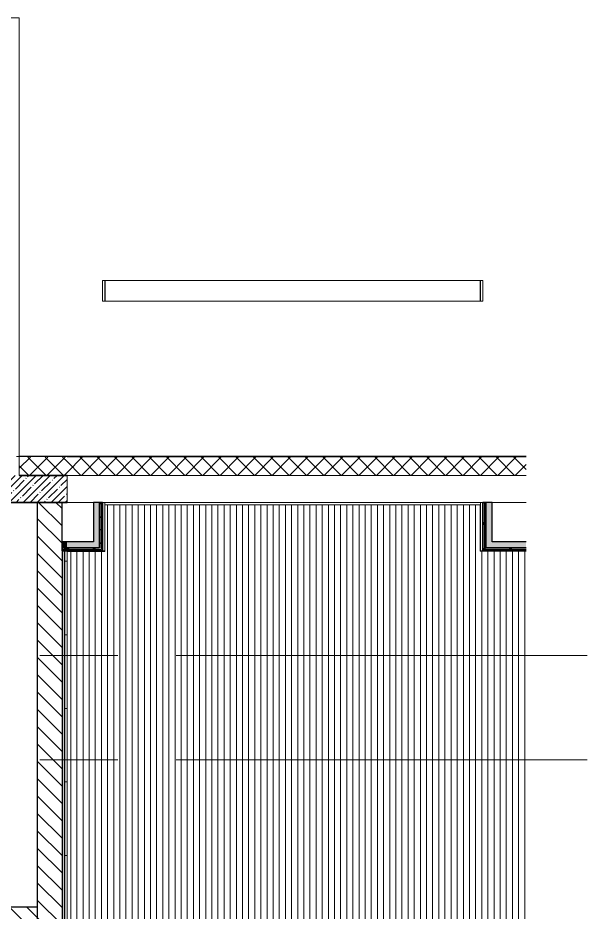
# Model space of a CAD drawing. Header units: millimetres. Extents: x -4196 to 190310, y -8553 to 29000.
# Drawn here: x 33850 to 38490, y 20059 to 27350 of the extents above; entities that cross this region are included whole.
import ezdxf

# ---------------------------------------------------------------- set-up
doc = ezdxf.new("R2010")
doc.units = ezdxf.units.MM
doc.linetypes.add('Осевая', pattern=[3175, 635, -476.25, 1587.5, -476.25])
for name, color, linetype, lineweight in [('A-CLNG', 7, 'Continuous', 9), ('A-CLNG-PATT', 7, 'Continuous', 9), ('A-FLOR-PATT', 7, 'Continuous', 9), ('A-WALL', 7, 'Continuous', 9), ('I-WALL', 7, 'Continuous', 9), ('Оси', 7, 'Continuous', 9), ('Оси-2', 7, 'Осевая', 9)]:
    doc.layers.add(name, color=color, linetype=linetype, lineweight=lineweight)
for name, color, linetype, lineweight, true_color in [('A-WALL-1', 7, 'Continuous', 35, 0x3c3c3c), ('A-WALL-2', 7, 'Continuous', 25, 0x3c3c3c), ('A-WALL-3', 7, 'Continuous', 13, 0x3c3c3c), ('A-WALL-FNSH-1', 7, 'Continuous', 9, 0x3c3c3c), ('A-WALL-FNSH-2', 7, 'Continuous', 13, 0x3c3c3c)]:
    doc.layers.add(name, color=color, linetype=linetype, lineweight=lineweight, true_color=true_color)
pattern_1 = [(135, (0, 0), (-70.71068, -70.71068), [])]
pattern_2 = [(45, (0, 0), (-70.71068, 70.71068), []), (135, (0, 0), (-70.71068, -70.71068), [])]
pattern_3 = [(0, (0, 0), (121.92, 30.48), [10.058, -81.382, 10.058, -81.382, -487.68]), (0, (0, 0), (121.92, 30.48), [-182.88, 10.058, -172.822, 10.058, -81.382, -213.36]), (0, (0, 0), (121.92, 30.48), [-457.2, 10.058, -50.902, 10.058, -142.342]), (120, (45.72, 15.24), (-87.356454, 90.345817), [10.058, -81.382, 10.058, -81.382, -487.68]), (120, (45.72, 15.24), (-87.356454, 90.345817), [-182.88, 10.058, -172.822, 10.058, -81.382, -213.36]), (120, (45.72, 15.24), (-87.356454, 90.345817), [-457.2, 10.058, -50.902, 10.058, -142.342]), (240, (60.96, 76.2), (-34.563546, -120.825817), [10.058, -81.382, 10.058, -81.382, -487.68]), (240, (60.96, 76.2), (-34.563546, -120.825817), [-182.88, 10.058, -172.822, 10.058, -81.382, -213.36]), (240, (60.96, 76.2), (-34.563546, -120.825817), [-457.2, 10.058, -50.902, 10.058, -142.342])]
pattern_4 = [(45, (0, 0), (-106.066, 106.066), []), (135, (0, 0), (-106.066, -106.066), [])]

msp = doc.modelspace()

# ---------------------------------------------------------------- hatches: boundary and pattern name
at = {"layer": 'A-CLNG-PATT'}
h = msp.add_hatch(dxfattribs=at)
h.set_pattern_fill('FP_83', color=256, style=0, pattern_type=2)
h.set_pattern_definition([(90, (14981, 17631.64), (-50, 3e-15), [])])
h.paths.add_polyline_path([(28707.9, 7920), (33010, 7920), (33010, 13760), (28060, 13760), (28060, 10880), (22570, 10880), (22570, 11880), (20281, 11880), (20281, 7920), (20494.8, 7920), (20494.7, 7956.4), (20630, 7920), (27381.6, 7920)])
h.paths.add_polyline_path([(33610, 7920), (37991.9, 7920), (37991.9, 10680), (37970, 10680), (37970, 11220), (37991.9, 11220), (37991.9, 23003), (37619, 23004), (37619, 23380), (34560, 23380), (34560, 23000), (34250.8, 23000), (34250.8, 18475.5), (34230, 18475.5), (34230, 13760), (33610, 13760), (33610, 8020.1)])
msp.add_hatch(color=256, dxfattribs=at).paths.add_polyline_path([(37619, 23003), (37620, 23004), (37619, 23004)])
at = {"layer": 'A-FLOR-PATT'}
h = msp.add_hatch(dxfattribs=at)
h.set_pattern_fill('FP_81', color=256, style=0, pattern_type=2)
h.set_pattern_definition([(0, (27309.74, 15720), (0, 600), []), (90, (27309.74, 15720), (-600, 4e-14), [])])
h.paths.add_polyline_path([(34230, 18475.5), (34250.8, 18475.5), (34250.8, 18650), (34230, 18650), (34230, 18513.3)])
h.paths.add_polyline_path([(34230, 18740), (34250.8, 18740), (34250.8, 19657.7), (34230, 19658.9), (34230, 18846.2)])
h.paths.add_polyline_path([(34250.8, 19747.7), (34250.8, 23000), (34560, 23000), (34560, 23004), (34230, 23003), (34230, 19748.9)])
h.paths.add_polyline_path([(37991.9, 23003), (37991.9, 23004), (37620, 23003)])
at = {"layer": 'A-WALL'}
h = msp.add_hatch(dxfattribs=at)
h.set_pattern_fill('FP_6', color=256, style=0, pattern_type=2)
h.set_pattern_definition(pattern_2)
h.paths.add_polyline_path([(34250.8, 23620), (34250.8, 23769.7), (33860, 23769.4), (33860, 23620), (34245.7, 23620)])
h = msp.add_hatch(dxfattribs=at)
h.set_pattern_fill('FP_6', color=256, style=0, pattern_type=2)
h.set_pattern_definition(pattern_2)
h.paths.add_polyline_path([(37619, 23619.7), (37991.9, 23620), (37991.9, 23769.7), (34250.8, 23769.7), (34250.8, 23619.7), (35339.3, 23619.7)])
at = {"layer": 'I-WALL'}
h = msp.add_hatch(dxfattribs=at)
h.set_pattern_fill('FP_1', color=256, style=0, pattern_type=2)
h.set_pattern_definition([(45, (0, 0), (-57.02463, 57.02463), []), (45, (57.025, 0), (-57.02463, 57.02463), [100.806, -20.161, 3.353, -16.808])])
h.paths.add_polyline_path([(34013.1, 23400), (34250.8, 23400), (34250.8, 23620), (33610, 23619.7), (33610, 23400), (34010, 23400)])
h = msp.add_hatch(dxfattribs=at)
h.set_pattern_fill('FP_19', color=256, style=0, pattern_type=2)
h.set_pattern_definition(pattern_1)
h.paths.add_polyline_path([(34210, 18475.5), (34210, 18650), (34010, 18650), (34010, 18475.5), (34013.1, 18475.5)])
h.paths.add_polyline_path([(34013.1, 19750), (34210, 19750), (34210, 23400), (34010, 23400), (34010, 19750)])
for points in [[(34465, 23079), (34515, 23079), (34515, 23400), (34465, 23400), (34465, 23118.6)], [(37665, 23029), (37715, 23029), (37715, 23400), (37665, 23400), (37665, 23176.7)], [(34230, 23029), (34250.8, 23029), (34250.8, 23079), (34210, 23079), (34210, 23029)], [(34465, 23029), (34515, 23029), (34515, 23079), (34250.8, 23079), (34250.8, 23029)], [(37991.9, 23029), (37991.9, 23079), (37715, 23079), (37715, 23029)]]:
    msp.add_hatch(color=256, dxfattribs=at).paths.add_polyline_path(points)
h = msp.add_hatch(dxfattribs=at)
h.set_pattern_fill('FP_88', color=256, style=0, pattern_type=2)
h.set_pattern_definition(pattern_4)
h.paths.add_polyline_path([(34515, 23029), (34527.5, 23029.6), (34527.5, 23400), (34515, 23400), (34515, 23079)])
h = msp.add_hatch(dxfattribs=at)
h.set_pattern_fill('FP_88', color=256, style=0, pattern_type=2)
h.set_pattern_definition(pattern_4)
h.paths.add_polyline_path([(34540, 23016.5), (34540, 23400), (34527.5, 23400), (34527.5, 23016.5)])
h = msp.add_hatch(dxfattribs=at)
h.set_pattern_fill('FP_88', color=256, style=0, pattern_type=2)
h.set_pattern_definition(pattern_4)
h.paths.add_polyline_path([(37640, 23004), (37652.5, 23004), (37652.5, 23400), (37640, 23400), (37640, 23024)])
h = msp.add_hatch(dxfattribs=at)
h.set_pattern_fill('FP_88', color=256, style=0, pattern_type=2)
h.set_pattern_definition(pattern_4)
h.paths.add_polyline_path([(37665, 23016.5), (37665, 23400), (37652.5, 23400), (37652.5, 23016.5)])
h = msp.add_hatch(dxfattribs=at)
h.set_pattern_fill('FP_88', color=256, style=0, pattern_type=2)
h.set_pattern_definition(pattern_4)
h.paths.add_polyline_path([(34210, 23016.5), (34250.8, 23016.5), (34250.8, 23029), (34210, 23029)])
h = msp.add_hatch(dxfattribs=at)
h.set_pattern_fill('FP_88', color=256, style=0, pattern_type=2)
h.set_pattern_definition(pattern_4)
h.paths.add_polyline_path([(34230, 23004), (34250.8, 23016.5), (34210, 23016.5), (34210, 23004)])
h = msp.add_hatch(dxfattribs=at)
h.set_pattern_fill('FP_80', color=256, style=0, pattern_type=2)
h.set_pattern_definition(pattern_3)
h.paths.add_polyline_path([(34230, 18475.5), (34230, 18650), (34210, 18650), (34210, 18475.5)])
h.paths.add_polyline_path([(34210, 19750), (34230, 19750), (34230, 23004), (34210, 23004), (34210, 21011.4)])
h = msp.add_hatch(dxfattribs=at)
h.set_pattern_fill('FP_80', color=256, style=0, pattern_type=2)
h.set_pattern_definition(pattern_3)
h.paths.add_polyline_path([(34230, 23004), (34250.8, 23004), (34250.8, 23016.5), (34230, 23004)])
h = msp.add_hatch(dxfattribs=at)
h.set_pattern_fill('FP_88', color=256, style=0, pattern_type=2)
h.set_pattern_definition(pattern_4)
h.paths.add_polyline_path([(34465, 23016.5), (34527.5, 23016.5), (34527.5, 23029), (34250.8, 23029), (34250.8, 23016.5), (34431.6, 23016.5)])
h = msp.add_hatch(dxfattribs=at)
h.set_pattern_fill('FP_88', color=256, style=0, pattern_type=2)
h.set_pattern_definition(pattern_4)
h.paths.add_polyline_path([(34515, 23004), (34540, 23004), (34540, 23016.5), (34250.8, 23016.5), (34250.8, 23004), (34465, 23004)])
h = msp.add_hatch(dxfattribs=at)
h.set_pattern_fill('FP_88', color=256, style=0, pattern_type=2)
h.set_pattern_definition(pattern_4)
h.paths.add_polyline_path([(37726.7, 23004), (37991.9, 23004), (37991.9, 23016.5), (37652.5, 23016.5), (37652.9, 23004), (37715, 23004)])
h = msp.add_hatch(dxfattribs=at)
h.set_pattern_fill('FP_88', color=256, style=0, pattern_type=2)
h.set_pattern_definition(pattern_4)
h.paths.add_polyline_path([(37715, 23016.5), (37991.9, 23016.5), (37991.9, 23029), (37665, 23029), (37665.4, 23016.5)])
h = msp.add_hatch(dxfattribs=at)
h.set_pattern_fill('FP_19', color=256, style=0, pattern_type=2)
h.set_pattern_definition(pattern_1)
h.paths.add_polyline_path([(33389, 19900), (34010, 19900), (34010, 20100), (28760, 20100), (28760, 19900), (32989, 19900)])

# ---------------------------------------------------------------- linework, layer by layer
at = {"layer": 'A-CLNG'}
for p, q in [((37619, 25208), (34560, 25208)), ((34561.4, 25208), (34561.4, 25040.3)), ((37619, 25040.3), (37619, 25208)), ((34560, 25040.3), (37619, 25040.3)), ((37619, 23380), (34560, 23380)), ((37619, 23003), (37619, 23380)), ((34560, 23000), (34250.8, 23000)), ((34250.8, 23000), (34250.8, 18475.5)), ((34560, 23004), (34560, 23000)), ((37991.9, 23003), (37619, 23003))]:
    msp.add_line(p, q, dxfattribs=at)
at = {"layer": 'A-WALL'}
for p, q in [((33860, 23777.7), (33860, 23772.7)), ((37991.9, 23769.7), (34250.8, 23769.7)), ((34527.5, 23016.5), (34527.5, 23400)), ((37652.5, 23016.5), (37652.5, 23400)), ((34527.5, 23016.5), (34210, 23016.5)), ((37991.9, 23016.5), (37652.5, 23016.5))]:
    msp.add_line(p, q, dxfattribs=at)
at = {"layer": 'A-WALL-1'}
for p, q in [((34250.8, 23620), (33860, 23620)), ((33610, 23400), (34250.8, 23400)), ((34540, 23400), (34515, 23400)), ((34515, 23029), (34515, 23400)), ((34540, 23004), (34540, 23400)), ((37640, 23400), (37640, 23004)), ((37665, 23400), (37640, 23400)), ((37665, 23029), (37665, 23400)), ((34210, 23004), (34210, 23029)), ((34515, 23029), (34210, 23029)), ((34540, 23004), (34210, 23004)), ((37640, 23004), (37991.9, 23004)), ((37991.9, 23029), (37665, 23029))]:
    msp.add_line(p, q, dxfattribs=at)
at = {"layer": 'A-WALL-2'}
for p, q in [((34010, 19750), (34010, 23400)), ((34210, 23029), (34210, 23400)), ((34465, 23400), (34465, 23079)), ((34515, 23400), (34465, 23400)), ((37715, 23400), (37665, 23400)), ((37715, 23079), (37715, 23400)), ((34465, 23079), (34210, 23079)), ((37991.9, 23079), (37715, 23079)), ((34210, 23004), (34210, 19750)), ((34230, 23024), (34230, 19750)), ((34230, 23024), (34250.8, 23024)), ((34010, 20100), (33610, 20100))]:
    msp.add_line(p, q, dxfattribs=at)
at = {"layer": 'A-WALL-3'}
for p, q in [((33860, 23769.7), (33860, 23620)), ((37991.9, 23619.7), (34250.8, 23619.7))]:
    msp.add_line(p, q, dxfattribs=at)
at = {"layer": 'A-WALL-FNSH-1'}
for p, q in [((33860, 27350), (19610.3, 27350)), ((33860, 27350), (33860, 23777.7)), ((33860, 23777.7), (37991.9, 23777.7))]:
    msp.add_line(p, q, dxfattribs=at)
at = {"layer": 'A-WALL-FNSH-2'}
for p, q in [((37991.9, 23772.7), (33840, 23772.7)), ((34231, 19750), (34231, 23003)), ((34231, 23003), (34250.8, 23003))]:
    msp.add_line(p, q, dxfattribs=at)
at = {"layer": 'I-WALL'}
for p, q in [((34540, 25040.3), (34540, 25208)), ((34561, 25208), (34540, 25208)), ((34560, 25040.3), (34560, 25208)), ((34561, 25208), (34561, 25040.4)), ((37640, 25208), (37619, 25208)), ((37619, 25208), (37619, 25208)), ((37620, 25040.3), (37620, 25208)), ((37640, 25208), (37640, 25040.3)), ((34560, 25040.3), (34540, 25040.3)), ((34561, 25040.4), (34560, 25040.4)), ((37640, 25040.3), (37619, 25040.3)), ((34250.8, 23400), (34250.8, 23619.7)), ((34465, 23400), (34250.8, 23400)), ((37640, 23400), (34540, 23400)), ((34560, 23400), (34560, 23004)), ((37620, 23004), (37620, 23400)), ((37991.9, 23400), (37715, 23400)), ((34250.8, 23003), (34250.8, 23004)), ((34560, 23003), (34250.8, 23003)), ((34560, 23004), (34540, 23004)), ((37640, 23004), (37620, 23004))]:
    msp.add_line(p, q, dxfattribs=at)
at = {"layer": 'Оси'}
for p, q in [((35990, 22150), (38490, 22150)), ((35990, 21300), (38490, 21300))]:
    msp.add_line(p, q, dxfattribs=at)
at = {"layer": 'Оси-2'}
for p, q in [((-896.3, 22150), (35990, 22150)), ((-896.3, 21300), (35990, 21300))]:
    msp.add_line(p, q, dxfattribs=at)

doc.saveas('drawing.dxf')
